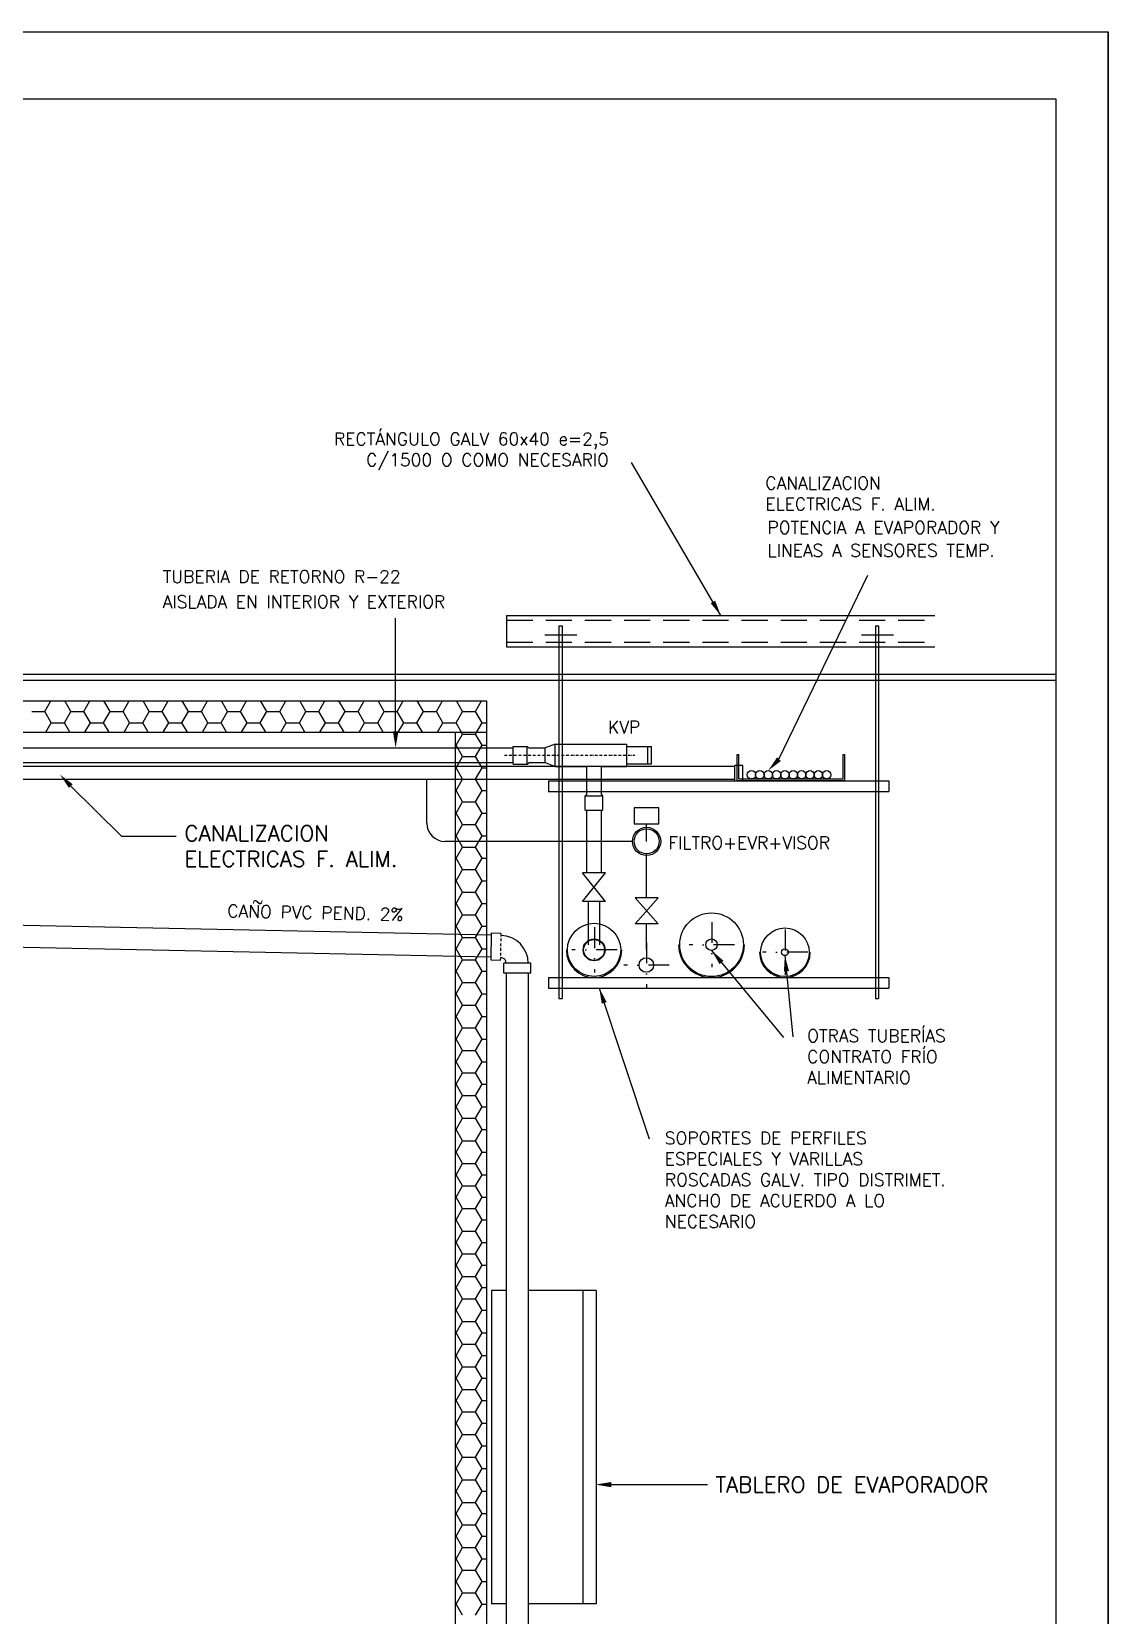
# Model space of a CAD drawing. Extents: x 2682 to 23682, y -29604 to -17724.
# Drawn here: x 21621 to 23682, y -20759 to -17724 of the extents above; entities that cross this region are included whole.
import ezdxf
from ezdxf.enums import TextEntityAlignment as Align

# ---------------------------------------------------------------- set-up
doc = ezdxf.new("R2010")
doc.units = 0
doc.header["$MEASUREMENT"] = 0
for name, pattern in [('CEN3', [9, 5, -2, 0, -2]), ('CEN5', [80, 40, -20, 0, -20]), ('CONTINOUS', [0]), ('PUN25', [75, 50, -25])]:
    doc.linetypes.add(name, pattern=pattern)
doc.layers.get('0').update_dxf_attribs({"linetype": 'CONTINUOUS'})
for name, color, linetype in [('0.25', 50, 'CONTINUOUS'), ('0.6', 15, 'CONTINUOUS'), ('A_estructura-s', 6, 'CONTINOUS'), ('A_tabiq-paneles', 122, 'CONTINUOUS'), ('FI', 2, 'CONTINUOUS'), ('IS', 5, 'CONTINUOUS'), ('MF', 19, 'CONTINUOUS'), ('TX', 13, 'CONTINUOUS')]:
    doc.layers.add(name, color=color, linetype=linetype)
doc.styles.add('ROMANS', font='romans')
doc.styles.get("Standard").update_dxf_attribs({"font": 'ITALIC'})
doc.dimstyles.get("Standard").update_dxf_attribs({"dimtxt": 0.18, "dimasz": 0.18, "dimexe": 0.18, "dimexo": 0.0625, "dimgap": 0.09, "dimtad": 0, "dimtih": 1, "dimtoh": 1, "dimdec": 4, "dimzin": 0, "dimdsep": 46, "dimtxsty": 'Standard', "dimcen": 0.09, "dimadec": 0, "dimazin": 0, "dimtfac": 1, "dimtdec": 4, "dimtofl": 0, "dimtmove": 0, "dimatfit": 3, "dimfxl": 1, "dimtolj": 1, "dimtzin": 0, "dimarcsym": 0})

msp = doc.modelspace()

# ---------------------------------------------------------------- linework, layer by layer
for p, q in [((22603.45216, -18879.72762), (22664.53588, -18879.72762)), ((23209.45216, -18879.72762), (23270.53588, -18879.72762)), ((22610.03748, -19159.82373), (23262.03748, -19159.82373)), ((22610.03748, -19159.82373), (22610.03748, -19179.82373)), ((23262.03748, -19159.82373), (23262.03748, -19179.82373)), ((22610.03748, -19179.82373), (23262.03748, -19179.82373)), ((22610.03748, -19536.50685), (23262.03748, -19536.50685)), ((22610.03748, -19536.50685), (22610.03748, -19556.50685)), ((23262.03748, -19536.50685), (23262.03748, -19556.50685)), ((22610.03748, -19556.50685), (23262.03748, -19556.50685)), ((22501.16868, -20136.43321), (22501.16868, -20736.43321)), ((22529.42376, -20136.43321), (22501.16868, -20136.43321)), ((22701.16868, -20136.43321), (22571.42376, -20136.43321)), ((22676.16868, -20136.43321), (22676.16868, -20736.43321)), ((22701.16868, -20136.43321), (22701.16868, -20736.43321)), ((22529.42376, -20736.43321), (22501.16868, -20736.43321)), ((22701.16868, -20736.43321), (22571.42376, -20736.43321))]:
    msp.add_line(p, q)
at = {"layer": '0.25'}
msp.add_line((23682.0747, -17723.99649), (23682.0747, -23634.01309), dxfattribs=at)
at = {"layer": '0.6'}
for p, q in [((23582.08457, -17853.22941), (19882.08457, -17853.22941)), ((23582.08457, -23593.22941), (23582.08457, -17853.22941))]:
    msp.add_line(p, q, dxfattribs=at)
at = {"layer": 'A_estructura-s'}
for p, q in [((22971.66862, -19158.82373), (22971.66862, -19108.82373)), ((22971.66862, -19108.82373), (22974.66862, -19108.82373)), ((22974.66862, -19155.82373), (22974.66862, -19108.82373)), ((23174.66862, -19155.82373), (23174.66862, -19108.82373)), ((23174.66862, -19108.82373), (23177.66862, -19108.82373)), ((23177.66862, -19158.82373), (23177.66862, -19108.82373)), ((22967.16862, -19131.95), (20796.27099, -19131.95)), ((22967.16862, -19159.85381), (22967.16862, -19129.85381)), ((22982.16862, -19129.85381), (22967.16862, -19129.85381)), ((22982.16862, -19159.85381), (22982.16862, -19129.85381)), ((22967.16862, -19156.95), (20787.34343, -19156.95)), ((22982.16862, -19159.85381), (22967.16862, -19159.85381)), ((22971.66862, -19158.82373), (23177.66862, -19158.82373)), ((22974.66862, -19155.82373), (23174.66862, -19155.82373))]:
    msp.add_line(p, q, dxfattribs=at)
for centre in [(22998.85682, -19147.82373), (23014.85682, -19147.82373), (23030.85682, -19147.82373), (23046.85682, -19147.82373), (23062.85682, -19147.82373), (23078.85682, -19147.82373), (23094.85682, -19147.82373), (23110.85682, -19147.82373), (23126.85682, -19147.82373), (23142.85682, -19147.82373)]:
    msp.add_circle(centre, 8, dxfattribs=at)
at = {"layer": 'A_tabiq-paneles'}
for p, q in [((21620.5747, -19026.52176), (21645.5747, -19026.52176)), ((21658.07467, -19048.17239), (21645.57467, -19026.52175)), ((21645.57468, -19026.52173), (21657.16321, -19006.44981)), ((21683.07468, -19048.17236), (21695.57468, -19026.52173)), ((21695.57467, -19026.52175), (21683.98613, -19006.44981)), ((21695.5747, -19026.52176), (21720.5747, -19026.52176)), ((21733.07467, -19048.17239), (21720.57467, -19026.52175)), ((21720.57468, -19026.52173), (21732.16321, -19006.44981)), ((21758.07468, -19048.17236), (21770.57468, -19026.52173)), ((21770.57467, -19026.52175), (21758.98613, -19006.44981)), ((21770.5747, -19026.52176), (21795.5747, -19026.52176)), ((21808.07467, -19048.17239), (21795.57467, -19026.52175)), ((21795.57468, -19026.52173), (21807.16321, -19006.44981)), ((21833.07468, -19048.17236), (21845.57468, -19026.52173)), ((21845.57467, -19026.52175), (21833.98612, -19006.44981)), ((21845.5747, -19026.52176), (21870.5747, -19026.52176)), ((21883.07467, -19048.17239), (21870.57467, -19026.52175)), ((21870.57468, -19026.52173), (21882.16321, -19006.44981)), ((21908.07468, -19048.17236), (21920.57468, -19026.52173)), ((21920.57467, -19026.52175), (21908.98612, -19006.44981)), ((21920.5747, -19026.52176), (21945.5747, -19026.52176)), ((21958.07467, -19048.17239), (21945.57467, -19026.52175)), ((21945.57468, -19026.52173), (21957.16321, -19006.44981)), ((21983.07468, -19048.17236), (21995.57468, -19026.52173)), ((21995.57467, -19026.52175), (21983.98612, -19006.44981)), ((21995.5747, -19026.52176), (22020.5747, -19026.52176)), ((22033.07467, -19048.17239), (22020.57467, -19026.52175)), ((22020.57468, -19026.52173), (22032.16321, -19006.44981)), ((22058.07468, -19048.17236), (22070.57468, -19026.52173)), ((22070.57467, -19026.52175), (22058.98612, -19006.44981)), ((22070.5747, -19026.52176), (22095.5747, -19026.52176)), ((22108.07467, -19048.17239), (22095.57467, -19026.52175)), ((22095.57468, -19026.52173), (22107.16321, -19006.44981)), ((22133.07468, -19048.17236), (22145.57468, -19026.52173)), ((22145.57467, -19026.52175), (22133.98612, -19006.44981)), ((22145.5747, -19026.52176), (22170.5747, -19026.52176)), ((22183.07467, -19048.17239), (22170.57467, -19026.52175)), ((22170.57468, -19026.52173), (22182.16321, -19006.44981)), ((22208.07468, -19048.17236), (22220.57468, -19026.52173)), ((22220.57467, -19026.52176), (22208.98612, -19006.44981)), ((22220.5747, -19026.52176), (22245.5747, -19026.52176)), ((22258.07467, -19048.17239), (22245.57467, -19026.52176)), ((22245.57468, -19026.52173), (22257.16321, -19006.44981)), ((22283.07468, -19048.17236), (22295.57468, -19026.52173)), ((22295.57467, -19026.52176), (22283.98612, -19006.44981)), ((22295.5747, -19026.52176), (22320.5747, -19026.52176)), ((22333.07467, -19048.17239), (22320.57467, -19026.52176)), ((22320.57468, -19026.52173), (22332.16321, -19006.44981)), ((22358.07468, -19048.17236), (22370.57468, -19026.52173)), ((22370.57467, -19026.52176), (22358.98612, -19006.44981)), ((22370.5747, -19026.52176), (22395.5747, -19026.52176)), ((22408.07467, -19048.17239), (22395.57467, -19026.52176)), ((22395.57468, -19026.52173), (22407.16321, -19006.44981)), ((22433.07468, -19048.17236), (22445.57468, -19026.52173)), ((22445.57466, -19026.52176), (22433.98612, -19006.44981)), ((22445.5747, -19026.52176), (22470.5747, -19026.52176)), ((22483.07466, -19048.17239), (22470.57466, -19026.52176)), ((22470.57468, -19026.52173), (22482.16321, -19006.44981)), ((21647.5222, -19066.44981), (21658.07468, -19048.17236)), ((21658.0747, -19048.17239), (21683.0747, -19048.17239)), ((21693.62714, -19066.44981), (21683.07467, -19048.17239)), ((21722.5222, -19066.44981), (21733.07468, -19048.17236)), ((21733.0747, -19048.17239), (21758.0747, -19048.17239)), ((21768.62714, -19066.44981), (21758.07467, -19048.17239)), ((21797.5222, -19066.44981), (21808.07468, -19048.17236)), ((21808.0747, -19048.17239), (21833.0747, -19048.17239)), ((21843.62714, -19066.44981), (21833.07467, -19048.17239)), ((21872.5222, -19066.44981), (21883.07468, -19048.17236)), ((21883.0747, -19048.17239), (21908.0747, -19048.17239)), ((21918.62714, -19066.44981), (21908.07467, -19048.17239)), ((21947.52219, -19066.44981), (21958.07468, -19048.17236)), ((21958.0747, -19048.17239), (21983.0747, -19048.17239)), ((21993.62714, -19066.44981), (21983.07467, -19048.17239)), ((22022.52219, -19066.44981), (22033.07468, -19048.17236)), ((22033.0747, -19048.17239), (22058.0747, -19048.17239)), ((22068.62714, -19066.44981), (22058.07467, -19048.17239)), ((22097.52219, -19066.44981), (22108.07468, -19048.17236)), ((22108.0747, -19048.17239), (22133.0747, -19048.17239)), ((22143.62714, -19066.44981), (22133.07467, -19048.17239)), ((22172.52219, -19066.44981), (22183.07468, -19048.17236)), ((22183.0747, -19048.17239), (22208.0747, -19048.17239)), ((22218.62714, -19066.44981), (22208.07467, -19048.17239)), ((22247.52219, -19066.44981), (22258.07468, -19048.17236)), ((22258.0747, -19048.17239), (22283.0747, -19048.17239)), ((22293.62714, -19066.44981), (22283.07467, -19048.17239)), ((22322.52219, -19066.44981), (22333.07468, -19048.17236)), ((22333.0747, -19048.17239), (22358.0747, -19048.17239)), ((22368.62714, -19066.44981), (22358.07467, -19048.17239)), ((22397.52219, -19066.44981), (22408.07468, -19048.17236)), ((22408.0747, -19048.17239), (22433.0747, -19048.17239)), ((22445.57466, -19069.82303), (22433.07467, -19048.17239)), ((22470.57468, -19069.823), (22483.07468, -19048.17236)), ((22483.0747, -19048.17239), (22491.16868, -19048.17239)), ((22433.07468, -19091.47363), (22445.57468, -19069.823)), ((22445.5747, -19069.82303), (22470.5747, -19069.82303)), ((22483.07466, -19091.47366), (22470.57466, -19069.82303)), ((22431.16868, -19091.47366), (22433.0747, -19091.47366)), ((22445.57466, -19113.1243), (22433.07467, -19091.47366)), ((22433.07468, -19134.7749), (22445.57468, -19113.12427)), ((22445.5747, -19113.1243), (22470.5747, -19113.1243)), ((22483.07466, -19134.77493), (22470.57466, -19113.1243)), ((22470.57468, -19113.12427), (22483.07468, -19091.47363)), ((22483.0747, -19091.47366), (22491.16868, -19091.47366)), ((22431.16868, -19134.77493), (22433.0747, -19134.77493)), ((22445.57466, -19156.42557), (22433.07467, -19134.77493)), ((22470.57468, -19156.42554), (22483.07468, -19134.7749)), ((22483.0747, -19134.77493), (22491.16868, -19134.77493)), ((22431.16868, -19178.0762), (22433.0747, -19178.0762)), ((22445.57466, -19199.72684), (22433.07467, -19178.0762)), ((22433.07468, -19178.07617), (22445.57468, -19156.42554)), ((22445.5747, -19156.42557), (22470.5747, -19156.42557)), ((22483.07466, -19178.0762), (22470.57466, -19156.42557)), ((22470.57468, -19199.72681), (22483.07468, -19178.07617)), ((22483.0747, -19178.0762), (22491.16868, -19178.0762)), ((22433.07468, -19221.37744), (22445.57468, -19199.72681)), ((22445.5747, -19199.72684), (22470.5747, -19199.72684)), ((22483.07466, -19221.37747), (22470.57466, -19199.72684)), ((22431.16868, -19221.37747), (22433.0747, -19221.37747)), ((22445.57466, -19243.02811), (22433.07467, -19221.37747)), ((22470.57468, -19243.02808), (22483.07468, -19221.37744)), ((22483.0747, -19221.37747), (22491.16868, -19221.37747)), ((22431.16868, -19264.67874), (22433.0747, -19264.67874)), ((22445.57466, -19286.32938), (22433.07467, -19264.67874)), ((22433.07468, -19264.67871), (22445.57468, -19243.02808)), ((22445.5747, -19243.02811), (22470.5747, -19243.02811)), ((22483.07466, -19264.67874), (22470.57466, -19243.02811)), ((22470.57468, -19286.32935), (22483.07468, -19264.67871)), ((22483.0747, -19264.67874), (22491.16868, -19264.67874)), ((22433.07468, -19307.97998), (22445.57468, -19286.32935)), ((22445.5747, -19286.32938), (22470.5747, -19286.32938)), ((22483.07466, -19307.98001), (22470.57466, -19286.32938)), ((22431.16868, -19307.98001), (22433.0747, -19307.98001)), ((22445.57467, -19329.63065), (22433.07467, -19307.98001)), ((22433.07468, -19351.28125), (22445.57468, -19329.63062)), ((22445.5747, -19329.63065), (22470.5747, -19329.63065)), ((22483.07467, -19351.28128), (22470.57467, -19329.63065)), ((22470.57468, -19329.63062), (22483.07468, -19307.97998)), ((22483.0747, -19307.98001), (22491.16868, -19307.98001)), ((22431.16868, -19351.28128), (22433.0747, -19351.28128)), ((22445.57467, -19372.93192), (22433.07467, -19351.28128)), ((22470.57468, -19372.93189), (22483.07468, -19351.28125)), ((22483.0747, -19351.28128), (22491.16868, -19351.28128)), ((22433.07468, -19394.58252), (22445.57468, -19372.93189)), ((22445.5747, -19372.93192), (22470.5747, -19372.93192)), ((22483.07467, -19394.58255), (22470.57467, -19372.93192)), ((22431.16868, -19394.58255), (22433.0747, -19394.58255)), ((22445.57467, -19416.23319), (22433.07467, -19394.58255)), ((22433.07468, -19437.88379), (22445.57468, -19416.23316)), ((22445.5747, -19416.23319), (22470.5747, -19416.23319)), ((22483.07467, -19437.88382), (22470.57467, -19416.23319)), ((22470.57468, -19416.23316), (22483.07468, -19394.58252)), ((22483.0747, -19394.58255), (22491.16868, -19394.58255)), ((22431.16868, -19437.88382), (22433.0747, -19437.88382)), ((22445.57467, -19459.53446), (22433.07467, -19437.88382)), ((22470.57468, -19459.53443), (22483.07468, -19437.88379)), ((22483.0747, -19437.88382), (22491.16868, -19437.88382)), ((22431.16868, -19481.18509), (22433.0747, -19481.18509)), ((22445.57467, -19502.83573), (22433.07467, -19481.18509)), ((22433.07468, -19481.18506), (22445.57468, -19459.53443)), ((22445.5747, -19459.53446), (22470.5747, -19459.53446)), ((22483.07467, -19481.18509), (22470.57467, -19459.53446)), ((22470.57468, -19502.8357), (22483.07468, -19481.18506)), ((22483.0747, -19481.18509), (22491.16868, -19481.18509)), ((22433.07468, -19524.48633), (22445.57468, -19502.8357)), ((22445.5747, -19502.83573), (22470.5747, -19502.83573)), ((22483.07467, -19524.48636), (22470.57467, -19502.83573)), ((22431.16868, -19524.48636), (22433.0747, -19524.48636)), ((22445.57467, -19546.137), (22433.07467, -19524.48636)), ((22470.57468, -19546.13697), (22483.07468, -19524.48633)), ((22483.0747, -19524.48636), (22491.16868, -19524.48636)), ((22431.16868, -19567.78763), (22433.0747, -19567.78763)), ((22445.57467, -19589.43827), (22433.07467, -19567.78763)), ((22433.07468, -19567.7876), (22445.57468, -19546.13697)), ((22445.5747, -19546.137), (22470.5747, -19546.137)), ((22483.07467, -19567.78763), (22470.57467, -19546.137)), ((22470.57468, -19589.43824), (22483.07468, -19567.7876)), ((22483.0747, -19567.78763), (22491.16868, -19567.78763)), ((22433.07468, -19611.08888), (22445.57468, -19589.43824)), ((22445.5747, -19589.43827), (22470.5747, -19589.43827)), ((22483.07467, -19611.0889), (22470.57467, -19589.43827)), ((22431.16868, -19611.0889), (22433.0747, -19611.0889)), ((22445.57467, -19632.73954), (22433.07467, -19611.0889)), ((22433.07468, -19654.39015), (22445.57468, -19632.73951)), ((22445.5747, -19632.73954), (22470.5747, -19632.73954)), ((22483.07467, -19654.39017), (22470.57467, -19632.73954)), ((22470.57468, -19632.73951), (22483.07468, -19611.08888)), ((22483.0747, -19611.0889), (22491.16868, -19611.0889)), ((22431.16868, -19654.39017), (22433.0747, -19654.39017)), ((22445.57467, -19676.04081), (22433.07467, -19654.39017)), ((22470.57468, -19676.04078), (22483.07468, -19654.39015)), ((22483.0747, -19654.39017), (22491.16868, -19654.39017)), ((22433.07468, -19697.69142), (22445.57468, -19676.04078)), ((22445.5747, -19676.04081), (22470.5747, -19676.04081)), ((22483.07467, -19697.69144), (22470.57467, -19676.04081)), ((22431.16868, -19697.69144), (22433.0747, -19697.69144)), ((22445.57467, -19719.34208), (22433.07467, -19697.69144)), ((22433.07468, -19740.99269), (22445.57468, -19719.34205)), ((22445.5747, -19719.34208), (22470.5747, -19719.34208)), ((22483.07467, -19740.99271), (22470.57467, -19719.34208)), ((22470.57468, -19719.34205), (22483.07468, -19697.69142)), ((22483.0747, -19697.69144), (22491.16868, -19697.69144)), ((22431.16868, -19740.99271), (22433.0747, -19740.99271)), ((22445.57467, -19762.64335), (22433.07467, -19740.99271)), ((22470.57468, -19762.64332), (22483.07468, -19740.99269)), ((22483.0747, -19740.99271), (22491.16868, -19740.99271)), ((22431.16868, -19784.29398), (22433.0747, -19784.29398)), ((22445.57467, -19805.94462), (22433.07467, -19784.29398)), ((22433.07468, -19784.29396), (22445.57468, -19762.64332)), ((22445.5747, -19762.64335), (22470.5747, -19762.64335)), ((22483.07467, -19784.29398), (22470.57467, -19762.64335)), ((22470.57468, -19805.94459), (22483.07468, -19784.29396)), ((22483.0747, -19784.29398), (22491.16868, -19784.29398)), ((22433.07468, -19827.59523), (22445.57468, -19805.94459)), ((22445.5747, -19805.94462), (22470.5747, -19805.94462)), ((22483.07467, -19827.59525), (22470.57467, -19805.94462)), ((22431.16868, -19827.59525), (22433.0747, -19827.59525)), ((22445.57467, -19849.24589), (22433.07467, -19827.59525)), ((22470.57468, -19849.24586), (22483.07468, -19827.59523)), ((22483.0747, -19827.59525), (22491.16868, -19827.59525)), ((22431.16868, -19870.89652), (22433.0747, -19870.89652)), ((22445.57467, -19892.54716), (22433.07467, -19870.89652)), ((22433.07468, -19870.8965), (22445.57468, -19849.24586)), ((22445.5747, -19849.24589), (22470.5747, -19849.24589)), ((22483.07467, -19870.89652), (22470.57467, -19849.24589)), ((22470.57468, -19892.54713), (22483.07468, -19870.8965)), ((22483.0747, -19870.89652), (22491.16868, -19870.89652)), ((22433.07468, -19914.19777), (22445.57468, -19892.54713)), ((22445.5747, -19892.54716), (22470.5747, -19892.54716)), ((22483.07467, -19914.19779), (22470.57467, -19892.54716)), ((22431.16868, -19914.19779), (22433.0747, -19914.19779)), ((22445.57467, -19935.84843), (22433.07467, -19914.19779)), ((22433.07468, -19957.49904), (22445.57468, -19935.8484)), ((22445.5747, -19935.84843), (22470.5747, -19935.84843)), ((22483.07467, -19957.49906), (22470.57467, -19935.84843)), ((22470.57468, -19935.8484), (22483.07468, -19914.19777)), ((22483.0747, -19914.19779), (22491.16868, -19914.19779)), ((22431.16868, -19957.49906), (22433.0747, -19957.49906)), ((22445.57467, -19979.1497), (22433.07467, -19957.49906)), ((22470.57468, -19979.14967), (22483.07468, -19957.49904)), ((22483.0747, -19957.49906), (22491.16868, -19957.49906)), ((22433.07468, -20000.80031), (22445.57468, -19979.14967)), ((22445.5747, -19979.1497), (22470.5747, -19979.1497)), ((22483.07467, -20000.80033), (22470.57467, -19979.1497)), ((22431.16868, -20000.80033), (22433.0747, -20000.80033)), ((22445.57467, -20022.45097), (22433.07467, -20000.80033)), ((22433.07468, -20044.10158), (22445.57468, -20022.45094)), ((22445.5747, -20022.45097), (22470.5747, -20022.45097)), ((22483.07467, -20044.1016), (22470.57467, -20022.45097)), ((22470.57468, -20022.45094), (22483.07468, -20000.80031)), ((22483.0747, -20000.80033), (22491.16868, -20000.80033)), ((22431.16868, -20044.1016), (22433.0747, -20044.1016)), ((22445.57467, -20065.75224), (22433.07467, -20044.1016)), ((22470.57468, -20065.75221), (22483.07468, -20044.10158)), ((22483.0747, -20044.1016), (22491.16868, -20044.1016)), ((22431.16868, -20087.40287), (22433.0747, -20087.40287)), ((22445.57467, -20109.05351), (22433.07467, -20087.40287)), ((22433.07468, -20087.40285), (22445.57468, -20065.75221)), ((22445.5747, -20065.75224), (22470.5747, -20065.75224)), ((22483.07467, -20087.40287), (22470.57467, -20065.75224)), ((22470.57468, -20109.05348), (22483.07468, -20087.40285)), ((22483.0747, -20087.40287), (22491.16868, -20087.40287)), ((22433.07468, -20130.70412), (22445.57468, -20109.05348)), ((22445.5747, -20109.05351), (22470.5747, -20109.05351)), ((22483.07467, -20130.70414), (22470.57467, -20109.05351)), ((22431.16868, -20130.70414), (22433.0747, -20130.70414)), ((22445.57467, -20152.35478), (22433.07467, -20130.70414)), ((22470.57468, -20152.35475), (22483.07468, -20130.70412)), ((22483.0747, -20130.70414), (22491.16868, -20130.70414)), ((22431.16868, -20174.00541), (22433.0747, -20174.00541)), ((22445.57467, -20195.65605), (22433.07467, -20174.00541)), ((22433.07468, -20174.00539), (22445.57468, -20152.35475)), ((22445.5747, -20152.35478), (22470.5747, -20152.35478)), ((22483.07467, -20174.00541), (22470.57467, -20152.35478)), ((22470.57468, -20195.65602), (22483.07468, -20174.00539)), ((22483.0747, -20174.00541), (22491.16868, -20174.00541)), ((22433.07468, -20217.30666), (22445.57468, -20195.65602)), ((22445.5747, -20195.65605), (22470.5747, -20195.65605)), ((22483.07467, -20217.30668), (22470.57467, -20195.65605)), ((22431.16868, -20217.30668), (22433.0747, -20217.30668)), ((22445.57467, -20238.95732), (22433.07467, -20217.30668)), ((22433.07468, -20260.60793), (22445.57468, -20238.95729)), ((22445.5747, -20238.95732), (22470.5747, -20238.95732)), ((22483.07467, -20260.60795), (22470.57467, -20238.95732)), ((22470.57468, -20238.95729), (22483.07468, -20217.30666)), ((22483.0747, -20217.30668), (22491.16868, -20217.30668)), ((22431.16868, -20260.60795), (22433.0747, -20260.60795)), ((22445.57467, -20282.25859), (22433.07467, -20260.60795)), ((22470.57468, -20282.25856), (22483.07468, -20260.60793)), ((22483.0747, -20260.60795), (22491.16868, -20260.60795)), ((22433.07468, -20303.9092), (22445.57468, -20282.25856)), ((22445.5747, -20282.25859), (22470.5747, -20282.25859)), ((22483.07467, -20303.90922), (22470.57467, -20282.25859)), ((22431.16868, -20303.90922), (22433.0747, -20303.90922)), ((22445.57467, -20325.55986), (22433.07467, -20303.90922)), ((22433.07468, -20347.21047), (22445.57468, -20325.55983)), ((22445.5747, -20325.55986), (22470.5747, -20325.55986)), ((22483.07467, -20347.21049), (22470.57467, -20325.55986)), ((22470.57468, -20325.55983), (22483.07468, -20303.9092)), ((22483.0747, -20303.90922), (22491.16868, -20303.90922)), ((22431.16868, -20347.21049), (22433.0747, -20347.21049)), ((22445.57467, -20368.86113), (22433.07467, -20347.21049)), ((22470.57468, -20368.8611), (22483.07468, -20347.21047)), ((22483.0747, -20347.21049), (22491.16868, -20347.21049)), ((22431.16868, -20390.51176), (22433.0747, -20390.51176)), ((22445.57467, -20412.1624), (22433.07467, -20390.51176)), ((22433.07468, -20390.51174), (22445.57468, -20368.8611)), ((22445.5747, -20368.86113), (22470.5747, -20368.86113)), ((22483.07467, -20390.51176), (22470.57467, -20368.86113)), ((22470.57468, -20412.16237), (22483.07468, -20390.51174)), ((22483.0747, -20390.51176), (22491.16868, -20390.51176)), ((22433.07468, -20433.81301), (22445.57468, -20412.16237)), ((22445.5747, -20412.1624), (22470.5747, -20412.1624)), ((22483.07467, -20433.81303), (22470.57467, -20412.1624)), ((22431.16868, -20433.81303), (22433.0747, -20433.81303)), ((22445.57467, -20455.46367), (22433.07467, -20433.81303)), ((22470.57468, -20455.46364), (22483.07468, -20433.81301)), ((22483.0747, -20433.81303), (22491.16868, -20433.81303)), ((22431.16868, -20477.1143), (22433.0747, -20477.1143)), ((22445.57467, -20498.76494), (22433.07467, -20477.11431)), ((22433.07468, -20477.11428), (22445.57468, -20455.46364)), ((22445.5747, -20455.46367), (22470.5747, -20455.46367)), ((22483.07467, -20477.11431), (22470.57467, -20455.46367)), ((22470.57468, -20498.76491), (22483.07468, -20477.11428)), ((22483.0747, -20477.1143), (22491.16868, -20477.1143)), ((22433.07468, -20520.41555), (22445.57468, -20498.76491)), ((22445.5747, -20498.76494), (22470.5747, -20498.76494)), ((22483.07467, -20520.41558), (22470.57467, -20498.76494)), ((22431.16868, -20520.41557), (22433.0747, -20520.41557)), ((22445.57467, -20542.06621), (22433.07467, -20520.41558)), ((22433.07468, -20563.71682), (22445.57468, -20542.06618)), ((22445.5747, -20542.06621), (22470.5747, -20542.06621)), ((22483.07467, -20563.71685), (22470.57467, -20542.06621)), ((22470.57468, -20542.06618), (22483.07468, -20520.41555)), ((22483.0747, -20520.41557), (22491.16868, -20520.41557)), ((22431.16868, -20563.71684), (22433.0747, -20563.71684)), ((22445.57467, -20585.36748), (22433.07467, -20563.71685)), ((22470.57468, -20585.36745), (22483.07468, -20563.71682)), ((22483.0747, -20563.71684), (22491.16868, -20563.71684)), ((22433.07468, -20607.01809), (22445.57468, -20585.36745)), ((22445.5747, -20585.36748), (22470.5747, -20585.36748)), ((22483.07467, -20607.01812), (22470.57467, -20585.36748)), ((22431.16868, -20607.01811), (22433.0747, -20607.01811)), ((22445.57467, -20628.66875), (22433.07467, -20607.01812)), ((22433.07468, -20650.31936), (22445.57468, -20628.66872)), ((22445.5747, -20628.66875), (22470.5747, -20628.66875)), ((22483.07467, -20650.31939), (22470.57467, -20628.66875)), ((22470.57468, -20628.66872), (22483.07468, -20607.01809)), ((22483.0747, -20607.01811), (22491.16868, -20607.01811)), ((22431.16868, -20650.31938), (22433.0747, -20650.31938)), ((22445.57467, -20671.97002), (22433.07467, -20650.31939)), ((22470.57468, -20671.96999), (22483.07468, -20650.31936)), ((22483.0747, -20650.31938), (22491.16868, -20650.31938)), ((22431.16868, -20693.62065), (22433.0747, -20693.62065)), ((22445.57467, -20715.27129), (22433.07467, -20693.62066)), ((22433.07468, -20693.62063), (22445.57468, -20671.96999)), ((22445.5747, -20671.97002), (22470.5747, -20671.97002)), ((22483.07467, -20693.62066), (22470.57467, -20671.97002)), ((22470.57468, -20715.27126), (22483.07468, -20693.62063)), ((22483.0747, -20693.62065), (22491.16868, -20693.62065)), ((22433.07468, -20736.9219), (22445.57468, -20715.27126)), ((22445.5747, -20715.27129), (22470.5747, -20715.27129)), ((22483.07467, -20736.92193), (22470.57467, -20715.27129)), ((22431.16868, -20736.92192), (22433.0747, -20736.92192)), ((22445.57467, -20758.57256), (22433.07467, -20736.92193)), ((22470.57468, -20758.57253), (22483.07468, -20736.9219)), ((22483.0747, -20736.92192), (22491.16868, -20736.92192))]:
    msp.add_line(p, q, dxfattribs=at)
at = {"layer": 'FI'}
for p, q in [((19482.0747, -17723.99649), (23682.09444, -17723.99649)), ((23682.09439, -23663.99649), (23682.10426, -17723.99649)), ((22530.03748, -18842.74239), (23350.16873, -18842.74239)), ((22530.03748, -18842.74239), (22530.03748, -18902.74239)), ((22630.03748, -18862.74239), (22630.03748, -19576.50685)), ((22630.03748, -18862.74239), (22636.03748, -18862.74239)), ((22636.03748, -18862.74239), (22636.03748, -19576.50685)), ((23236.03748, -18862.74239), (23236.03748, -19576.50685)), ((23236.03748, -18862.74239), (23242.03748, -18862.74239)), ((23242.03748, -18862.74239), (23242.03748, -19576.50685)), ((22530.03748, -18902.74239), (23350.16874, -18902.74239)), ((20815.34343, -19096.44981), (22542.46831, -19096.44981)), ((22542.46831, -19093.44981), (22569.46831, -19093.44981)), ((22542.46831, -19127.44981), (22542.46831, -19093.44981)), ((22569.46831, -19127.44981), (22569.46831, -19093.44981)), ((22569.46831, -19093.44981), (22573.17587, -19096.44981)), ((22573.17587, -19096.44981), (22603.76409, -19096.44981)), ((22623.01839, -19088.94981), (22603.76409, -19096.44981)), ((22603.76409, -19124.44981), (22603.76409, -19096.44981)), ((22623.01839, -19088.94981), (22760.36566, -19088.94981)), ((22623.01839, -19131.94981), (22623.01839, -19088.94981)), ((22760.36566, -19131.94981), (22760.36566, -19088.94981)), ((22760.36566, -19093.774), (22807.46831, -19093.774)), ((22800.46831, -19127.12562), (22800.46831, -19093.774)), ((22807.46831, -19127.12562), (22807.46831, -19093.774)), ((20815.34343, -19124.44981), (22542.46831, -19124.44981)), ((22542.46831, -19127.44981), (22569.46831, -19127.44981)), ((22569.46831, -19127.44981), (22573.17587, -19124.44981)), ((22573.17587, -19124.44981), (22603.76409, -19124.44981)), ((22603.76409, -19124.44981), (22623.01839, -19131.94981)), ((22623.01839, -19131.94981), (22683.46831, -19131.94981)), ((22683.46831, -19185.39231), (22683.46831, -19131.94981)), ((22711.46831, -19131.94981), (22760.36566, -19131.94981)), ((22711.46831, -19185.39231), (22711.46831, -19131.94981)), ((22760.36566, -19127.12562), (22807.46831, -19127.12562)), ((22376.97748, -19240.54224), (22376.97748, -19156.95)), ((22680.46831, -19188.44981), (22683.46831, -19185.39231)), ((22680.46831, -19188.44981), (22714.46831, -19188.44981)), ((22680.46831, -19215.44981), (22680.46831, -19188.44981)), ((22714.46831, -19188.44981), (22711.46831, -19185.39231)), ((22714.46831, -19215.44981), (22714.46831, -19188.44981)), ((22680.46831, -19215.44981), (22714.46831, -19215.44981)), ((22683.46831, -19335.9821), (22683.46831, -19215.44981)), ((22711.46831, -19335.9821), (22711.46831, -19215.44981)), ((22774.43634, -19211.04224), (22774.43634, -19241.65859)), ((22821.68634, -19211.04224), (22774.43634, -19211.04224)), ((22821.68634, -19241.65859), (22821.68634, -19211.04224)), ((22774.43634, -19241.65859), (22821.68634, -19241.65859)), ((22798.06134, -19275.54224), (22798.06134, -19241.65859)), ((22771.06134, -19275.54224), (22411.97748, -19275.54224)), ((22798.06134, -19383.76841), (22798.06134, -19299.54224)), ((22719.61434, -19335.9821), (22675.32227, -19335.9821)), ((22675.32227, -19390.50685), (22719.61434, -19335.9821)), ((22719.61434, -19390.50685), (22675.32227, -19335.9821)), ((22719.61434, -19390.50685), (22675.32227, -19390.50685)), ((22686.45181, -19473.50685), (22686.46831, -19390.50685)), ((22708.45181, -19473.50685), (22708.46831, -19390.50685)), ((22820.20737, -19433.26841), (22775.9153, -19383.76841)), ((22775.9153, -19433.26841), (22820.20737, -19383.76841)), ((22820.20737, -19383.76841), (22775.9153, -19383.76841)), ((22500.50445, -19455.17434), (21574.92099, -19436.19271)), ((22500.59164, -19450.83078), (22499.548, -19502.82031)), ((22500.59164, -19450.83078), (22519.58781, -19451.21211)), ((22820.20737, -19433.26841), (22775.9153, -19433.26841)), ((22798.06134, -19482.98132), (22798.06134, -19433.26841)), ((22499.66151, -19497.16588), (21574.92099, -19478.20117)), ((22499.548, -19502.82031), (22518.54417, -19503.20164)), ((22576.42376, -19509.20043), (22524.42376, -19509.20043)), ((22524.42376, -19528.20043), (22524.42376, -19509.20043)), ((22576.42376, -19528.20043), (22576.42376, -19509.20043)), ((22576.42376, -19528.20043), (22524.42376, -19528.20043)), ((22529.42376, -19528.20043), (22529.42376, -21646.01254)), ((22571.42376, -19528.20043), (22571.42376, -21646.01254)), ((22630.03748, -19576.50685), (22636.03748, -19576.50685)), ((23236.03748, -19576.50685), (23242.03748, -19576.50685))]:
    msp.add_line(p, q, dxfattribs=at)
at = {"layer": 'FI', "linetype": 'CEN3'}
for p, q in [((22525.80079, -19110.44981), (22775.25124, -19110.44981)), ((22518.54417, -19503.20164), (22519.58781, -19451.21211))]:
    msp.add_line(p, q, dxfattribs=at)
at = {"layer": 'FI', "linetype": 'CEN5'}
for p, q in [((22698.06134, -19440.13299), (22698.06134, -19526.8807)), ((22923.00215, -19430.13299), (22923.00215, -19516.8807)), ((23063.45962, -19444.63299), (23063.45962, -19531.3807)), ((22798.06134, -19469.05762), (22798.06134, -19555.80533)), ((22966.376, -19473.50685), (22879.62829, -19473.50685)), ((22741.43519, -19483.50685), (22654.68748, -19483.50685)), ((23106.83347, -19488.00685), (23020.08576, -19488.00685)), ((22841.43519, -19512.43147), (22754.68748, -19512.43147))]:
    msp.add_line(p, q, dxfattribs=at)
at = {"layer": 'FI'}
for centre, radius in [((22798.06134, -19275.54224), 27), ((22798.06134, -19275.54224), 24), ((22922.40911, -19473.50685), 61), ((22697.46831, -19483.50685), 51), ((23062.86658, -19488.00685), 46.5), ((22697.46831, -19483.50685), 21), ((22697.46831, -19483.50685), 20), ((22922.40911, -19473.50685), 11), ((23062.86658, -19488.00685), 6.5), ((22797.46831, -19512.43147), 14)]:
    msp.add_circle(centre, radius, dxfattribs=at)
for centre, radius, start, end in [((22411.97748, -19240.54224), 35, 180, 270), ((22518.42376, -19509.20043), 53, 0, 88.85), ((22922.40911, -19473.50685), 63, 180, 0), ((22518.42376, -19509.20043), 11, 0, 88.85), ((22697.46831, -19483.50685), 53, 180, 0), ((23062.86658, -19488.00685), 48.5, 180, 0)]:
    msp.add_arc(centre, radius, start, end, dxfattribs=at)
at = {"layer": 'IS'}
for p, q in [((19882.08457, -19006.44981), (22491.16868, -19006.44981)), ((22491.16868, -19006.44981), (22491.16868, -21943.06504)), ((19882.08457, -19066.44981), (22491.16868, -19066.44981)), ((22431.16868, -19066.44981), (22431.16868, -21943.06504))]:
    msp.add_line(p, q, dxfattribs=at)
at = {"layer": 'MF', "linetype": 'PUN25'}
for p, q in [((22530.03748, -18851.74239), (23350.16873, -18851.74239)), ((22530.03748, -18893.74239), (23350.16874, -18893.74239))]:
    msp.add_line(p, q, dxfattribs=at)
at = {"layer": 'MF'}
for p, q in [((19882.08457, -18955.04981), (23582.08457, -18955.04981)), ((19882.08457, -18966.44981), (23582.08457, -18966.44981))]:
    msp.add_line(p, q, dxfattribs=at)
at = {"layer": 'TX'}
for p, q in [((23051.53148, -19118.08532), (23221.72644, -18765.62537)), ((22317.4732, -19064.44981), (22317.4732, -18847.96864)), ((21695.53033, -19169.54209), (21792.81651, -19265.61962)), ((21792.81651, -19265.61962), (21896.94608, -19265.61962)), ((22730.52459, -20508.07177), (22914.73481, -20508.07177))]:
    msp.add_line(p, q, dxfattribs=at)
for points in [[(22312.13987, -19064.44981), (22322.80654, -19064.44981), (22317.4732, -19096.44981)], [(23055.15455, -19121.5311), (23047.90841, -19114.63954), (23030.85682, -19139.82373)], [(21699.1534, -19166.09632), (21691.90726, -19172.98787), (21674.85567, -19147.80368)], [(22730.52459, -20513.07177), (22730.52459, -20503.07177), (22700.52459, -20508.07177)]]:
    msp.add_solid(points, dxfattribs=at)

# ---------------------------------------------------------------- texts
at = {"layer": 'TX', "style": 'ROMANS'}
for s, height, p in [('CANALIZACION', 24, (23025.35089, -18589.01942)), ('ELECTRICAS F. ALIM.', 24, (23025.35089, -18629.10608)), ('POTENCIA A EVAPORADOR Y', 24, (23029.48041, -18674.09648)), ('LINEAS A SENSORES TEMP.', 24, (23029.48041, -18718.1076)), ('TUBERIA DE RETORNO R-22', 24, (21871.4428, -18768.21696)), ('AISLADA EN INTERIOR Y EXTERIOR', 24, (21871.4428, -18816.45642)), ('KVP', 24, (22724.08078, -19056.71294)), ('CANALIZACION', 30, (21913.27152, -19260.23592)), ('FILTRO+EVR+VISOR', 24, (22839.72763, -19278.27612)), ('ELECTRICAS F. ALIM.', 30, (21913.27152, -19309.11667)), ('TABLERO DE EVAPORADOR', 30, (22929.73481, -20508.07177))]:
    msp.add_text(s, height=height, dxfattribs=at).set_placement(p, align=Align.MIDDLE_LEFT)
msp.add_text('%%126', height=21, rotation=358.51, dxfattribs=at).set_placement((22053.45109, -19390.38211), align=Align.MIDDLE)
msp.add_text('CANO PVC PEND. 2%', height=24, rotation=358.85, dxfattribs=at).set_placement((21994.89026, -19420.74027))
at = {"layer": 'TX', "char_height": 24, "style": 'ROMANS'}
for s, insert, attachment_point in [('RECTÁNGULO GALV 60x40 e=2,5\\PC/1500 O COMO NECESARIO', (22725.88852, -18564.42069), 9), ('OTRAS TUBERÍAS\\PCONTRATO FRÍO\\PALIMENTARIO', (23105.46749, -19636.08845), 1), ('SOPORTES DE PERFILES\\PESPECIALES Y VARILLAS\\PROSCADAS GALV. TIPO DISTRIMET.\\PANCHO DE ACUERDO A LO \\PNECESARIO', (22832.88308, -19831.92926), 1)]:
    msp.add_mtext(s, dxfattribs=dict(at, insert=insert, attachment_point=attachment_point))

# ---------------------------------------------------------------- leaders
at = {"layer": 'TX'}
for points in [[(22940.10311, -18842.74239), (22768.86423, -18549.41997)], [(22922.42718, -19484.50683), (23060.46749, -19651.08845)], [(23062.86658, -19494.50685), (23078.00397, -19650.37778)], [(22707.38822, -19556.50685), (22803.18365, -19845.53818)]]:
    msp.add_leader(points, dimstyle='Standard', override={"dimtxt": 30, "dimasz": 30, "dimgap": 15, "dimtad": 0, "dimtih": 0, "dimdec": 0, "dimtxsty": 'ROMANS', "dimtdec": 0, "dimtix": 1, "dimtmove": 2}, dxfattribs=at)

doc.saveas('drawing.dxf')
